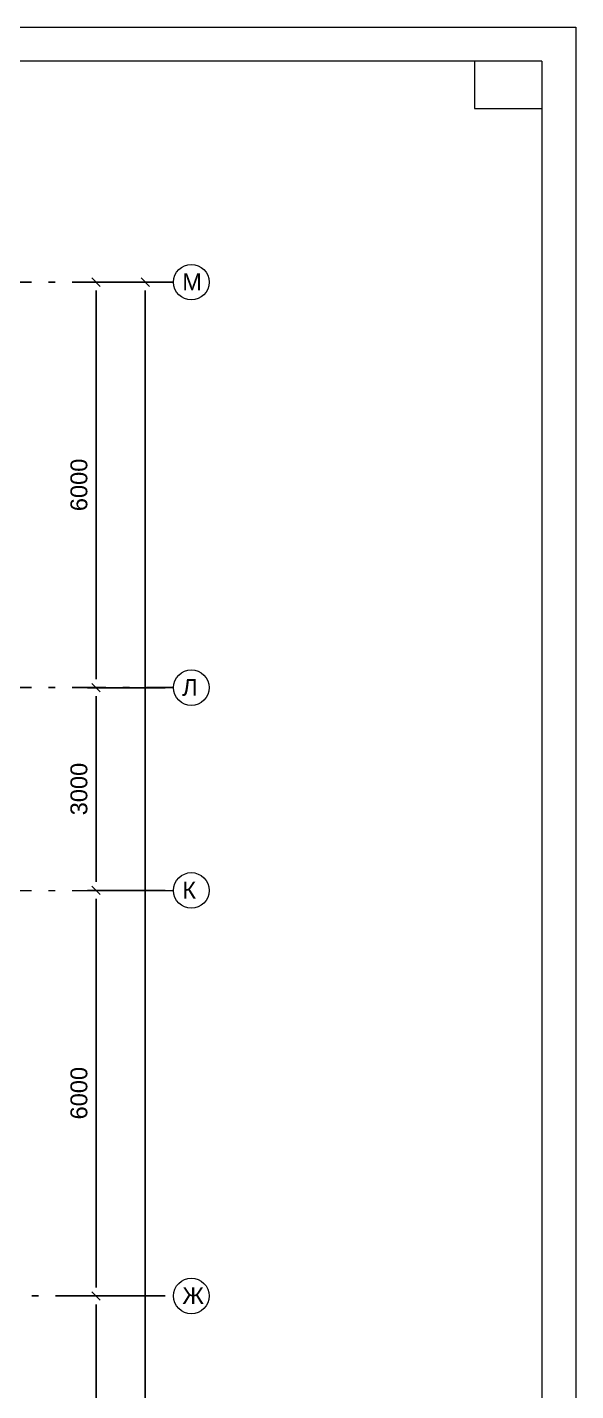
# Model space of a CAD drawing. Header units: metres. Extents: x -306 to 273, y -329 to 512.
# Drawn here: x 62.95 to 71.07, y 414.38 to 434.55 of the extents above; entities that cross this region are included whole.
import ezdxf
from ezdxf.enums import TextEntityAlignment as Align

# ---------------------------------------------------------------- set-up
doc = ezdxf.new("R2010")
doc.units = ezdxf.units.M
doc.header["$MEASUREMENT"] = 0
doc.linetypes.add('( Dashdot )', pattern=[1.001, 0.5, -0.25, 0.001, -0.25])
doc.layers.get('DEFPOINTS').update_dxf_attribs({"lineweight": 0})
doc.layers.add('Level 50', color=7, linetype='Continuous', lineweight=0)
doc.styles.add('Standard_0', font='arial.ttf')
doc.styles.add('Style-Arial', font='arial.ttf')
doc.dimstyles.get("Standard").update_dxf_attribs({"dimtxt": 0.00018, "dimasz": 0.00018, "dimexe": 0.0002, "dimexo": 0.0625, "dimgap": 9e-05, "dimtad": 0, "dimtih": 1, "dimtoh": 1, "dimdec": 4, "dimlfac": 1000, "dimzin": 0, "dimdsep": 46, "dimtxsty": 'Standard_0', "dimcen": 9e-05, "dimadec": 0, "dimazin": 0, "dimtfac": 1, "dimtdec": 4, "dimtofl": 0, "dimtmove": 0, "dimatfit": 0, "dimfxl": 0.01, "dimfxlon": 1, "dimtolj": 1, "dimtzin": 0, "dimarcsym": 0})

# ---------------------------------------------------------------- blocks, each defined once
blk = doc.blocks.new('*U1662')
at = {"color": 7, "linetype": 'Continuous', "lineweight": 0, "flags": 128}
blk.add_lwpolyline([(42.05, 29.7), (42.05, -29.7), (-42.05, -29.7), (-42.05, 29.7), (42.05, 29.7)], close=True, dxfattribs=at)
at = {"layer": 'Level 50', "color": 7, "linetype": 'Continuous', "lineweight": 13}
for p, q in [((41.55, 29.2), (-40.05, 29.2)), ((40.55, 29.2), (40.55, 28.5)), ((41.55, 29.2), (41.55, -29.2)), ((40.55, 28.5), (41.55, 28.5))]:
    blk.add_line(p, q, dxfattribs=at)
blk = doc.blocks.new('_Oblique-1')
at = {"color": 0, "linetype": 'ByBlock', "lineweight": -2}
blk.add_line((0.5, 0.5), (-0.5, -0.5), dxfattribs=at)
blk = doc.blocks.new('*D2280')
at = {"color": 0, "linetype": 'Continuous', "lineweight": -2, "transparency": 16777216}
for p, q in [((64.99, 430.779), (63.844, 430.779)), ((63.969, 430.654), (63.969, 424.904)), ((64.99, 424.779), (63.844, 424.779))]:
    blk.add_line(p, q, dxfattribs=at)
at = {"layer": 'DEFPOINTS', "color": 0, "linetype": 'Continuous', "lineweight": 0, "transparency": 16777216}
for p in [(65.115, 430.779), (63.969, 424.779), (65.115, 424.779)]:
    blk.add_point(p, dxfattribs=at)
at = {"color": 0, "linetype": 'Continuous', "lineweight": -2, "transparency": 16777216, "xscale": 0.125, "yscale": 0.125, "zscale": 0.125}
for p, rotation in [((63.969, 430.779), 90), ((63.969, 424.779), 270)]:
    blk.add_blockref('_Oblique-1', p, dxfattribs=dict(at, rotation=rotation))
at = {"color": 0, "linetype": 'Continuous', "lineweight": 0, "transparency": 16777216, "insert": (63.716, 427.779), "char_height": 0.25, "attachment_point": 5, "rotation": 90, "style": 'Style-Arial'}
blk.add_mtext('\\A1;6000', dxfattribs=at)
blk = doc.blocks.new('*D2281')
at = {"color": 0, "linetype": 'Continuous', "lineweight": -2, "transparency": 16777216}
for p, q in [((64.99, 430.779), (64.571, 430.779)), ((64.696, 388.904), (64.696, 430.654)), ((64.99, 388.779), (64.571, 388.779))]:
    blk.add_line(p, q, dxfattribs=at)
at = {"layer": 'DEFPOINTS', "color": 0, "linetype": 'Continuous', "lineweight": 0, "transparency": 16777216}
for p in [(64.696, 430.779), (65.115, 430.779), (65.115, 388.779)]:
    blk.add_point(p, dxfattribs=at)
at = {"color": 0, "linetype": 'Continuous', "lineweight": -2, "transparency": 16777216, "xscale": 0.125, "yscale": 0.125, "zscale": 0.125}
for p, rotation in [((64.696, 430.779), 90), ((64.696, 388.779), 270)]:
    blk.add_blockref('_Oblique-1', p, dxfattribs=dict(at, rotation=rotation))
at = {"color": 0, "linetype": 'Continuous', "lineweight": 0, "transparency": 16777216, "insert": (64.444, 409.779), "char_height": 0.25, "attachment_point": 5, "rotation": 90, "style": 'Style-Arial'}
blk.add_mtext('\\A1;42000', dxfattribs=at)
blk = doc.blocks.new('*D2634')
at = {"color": 0, "linetype": 'Continuous', "lineweight": -2, "transparency": 16777216}
for p, q in [((64.99, 424.779), (63.844, 424.779)), ((63.969, 424.654), (63.969, 421.904)), ((64.99, 421.779), (63.844, 421.779))]:
    blk.add_line(p, q, dxfattribs=at)
at = {"layer": 'DEFPOINTS', "color": 0, "linetype": 'Continuous', "lineweight": 0, "transparency": 16777216}
for p in [(65.115, 424.779), (63.969, 421.779), (65.115, 421.779)]:
    blk.add_point(p, dxfattribs=at)
at = {"color": 0, "linetype": 'Continuous', "lineweight": -2, "transparency": 16777216, "xscale": 0.125, "yscale": 0.125, "zscale": 0.125}
for p, rotation in [((63.969, 424.779), 90), ((63.969, 421.779), 270)]:
    blk.add_blockref('_Oblique-1', p, dxfattribs=dict(at, rotation=rotation))
at = {"color": 0, "linetype": 'Continuous', "lineweight": 0, "transparency": 16777216, "insert": (63.716, 423.279), "char_height": 0.25, "attachment_point": 5, "rotation": 90, "style": 'Style-Arial'}
blk.add_mtext('\\A1;3000', dxfattribs=at)
blk = doc.blocks.new('*D2635')
at = {"color": 0, "linetype": 'Continuous', "lineweight": -2, "transparency": 16777216}
for p, q in [((64.99, 421.779), (63.844, 421.779)), ((63.969, 421.654), (63.969, 415.904)), ((64.99, 415.779), (63.844, 415.779))]:
    blk.add_line(p, q, dxfattribs=at)
at = {"layer": 'DEFPOINTS', "color": 0, "linetype": 'Continuous', "lineweight": 0, "transparency": 16777216}
for p in [(65.115, 421.779), (63.969, 415.779), (65.115, 415.779)]:
    blk.add_point(p, dxfattribs=at)
at = {"color": 0, "linetype": 'Continuous', "lineweight": -2, "transparency": 16777216, "xscale": 0.125, "yscale": 0.125, "zscale": 0.125}
for p, rotation in [((63.969, 421.779), 90), ((63.969, 415.779), 270)]:
    blk.add_blockref('_Oblique-1', p, dxfattribs=dict(at, rotation=rotation))
at = {"color": 0, "linetype": 'Continuous', "lineweight": 0, "transparency": 16777216, "insert": (63.716, 418.779), "char_height": 0.25, "attachment_point": 5, "rotation": 90, "style": 'Style-Arial'}
blk.add_mtext('\\A1;6000', dxfattribs=at)
blk = doc.blocks.new('*D2636')
at = {"color": 0, "linetype": 'Continuous', "lineweight": -2, "transparency": 16777216}
for p, q in [((64.99, 415.779), (63.844, 415.779)), ((63.969, 415.654), (63.969, 409.904)), ((64.99, 409.779), (63.844, 409.779))]:
    blk.add_line(p, q, dxfattribs=at)
at = {"layer": 'DEFPOINTS', "color": 0, "linetype": 'Continuous', "lineweight": 0, "transparency": 16777216}
for p in [(65.115, 415.779), (63.969, 409.779), (65.115, 409.779)]:
    blk.add_point(p, dxfattribs=at)
at = {"color": 0, "linetype": 'Continuous', "lineweight": -2, "transparency": 16777216, "xscale": 0.125, "yscale": 0.125, "zscale": 0.125}
for p, rotation in [((63.969, 415.779), 90), ((63.969, 409.779), 270)]:
    blk.add_blockref('_Oblique-1', p, dxfattribs=dict(at, rotation=rotation))
at = {"color": 0, "linetype": 'Continuous', "lineweight": 0, "transparency": 16777216, "insert": (63.716, 412.779), "char_height": 0.25, "attachment_point": 5, "rotation": 90, "style": 'Style-Arial'}
blk.add_mtext('\\A1;6000', dxfattribs=at)

msp = doc.modelspace()

# ---------------------------------------------------------------- linework, layer by layer
at = {"color": 1, "linetype": '( Dashdot )'}
for p, q in [((-6.78540339, 430.77924535), (65.11459661, 430.77924535)), ((-6.78540339, 424.77924535), (65.11459661, 424.77924535)), ((50.16618452, 415.77924535), (65.11459661, 415.77924535))]:
    msp.add_line(p, q, dxfattribs=at)
at = {"color": 1, "linetype": '( Dashdot )', "lineweight": 0}
msp.add_line((-6.78540339, 421.77924535), (65.11459661, 421.77924535), dxfattribs=at)
at = {"color": 7, "linetype": 'Continuous', "lineweight": 13}
for centre in [(65.37795205, 430.77924535), (65.37795205, 424.77924535), (65.37795205, 421.77924535), (65.37795205, 415.77924535)]:
    msp.add_circle(centre, 0.26335544, dxfattribs=at)

# ---------------------------------------------------------------- block references
at = {"layer": 'Level 50', "color": 7, "linetype": 'Continuous', "lineweight": 13}
msp.add_blockref('*U1662', (29.01617257, 404.85030608), dxfattribs=at)

# ---------------------------------------------------------------- texts
at = {"color": 7, "linetype": 'Continuous', "lineweight": 30, "style": 'Style-Arial'}
for s, p in [('М', (65.24386054, 430.90850798)), ('Л', (65.24386054, 424.90850798)), ('К', (65.24386054, 421.90850798)), ('Ж', (65.24386054, 415.90850798))]:
    msp.add_text(s, height=0.25, dxfattribs=at).set_placement(p, align=Align.TOP_LEFT)

# ---------------------------------------------------------------- dimensions: what is measured, and where the dimension line sits
at = {"color": 5, "linetype": 'Continuous', "lineweight": 0}
for base, p1, p2, angle, picture, middle in [((63.96902342, 424.77924535), (65.11459661, 430.77924535), (65.11459661, 424.77924535), 270, '*D2280', (63.71638017, 427.77924535)), ((64.69642173, 430.77924535), (65.11459661, 388.77924535), (65.11459661, 430.77924535), 90, '*D2281', (64.44377848, 409.77924535)), ((63.96902342, 421.77924535), (65.11459661, 424.77924535), (65.11459661, 421.77924535), 270, '*D2634', (63.7162949, 423.27924535)), ((63.96902342, 415.77924535), (65.11459661, 421.77924535), (65.11459661, 415.77924535), 270, '*D2635', (63.71638017, 418.77924535)), ((63.96902342, 409.77924535), (65.11459661, 415.77924535), (65.11459661, 409.77924535), 270, '*D2636', (63.71638017, 412.77924535))]:
    dim = msp.add_linear_dim(base=base, p1=p1, p2=p2, angle=angle, dimstyle='Standard', override={"dimtxt": 0.25, "dimasz": 0.125, "dimexe": 0.125, "dimexo": 0.125, "dimgap": 0.125, "dimtad": 1, "dimtih": 0, "dimtoh": 0, "dimzin": 11, "dimtxsty": 'Style-Arial', "dimblk": '_Oblique-1', "dimfxlon": 0, "dimfrac": 2, "dimtzin": 11}, dxfattribs=at)
    dim.commit()
    dim.dimension.update_dxf_attribs({"geometry": picture, "text_midpoint": middle})

doc.saveas('drawing.dxf')
